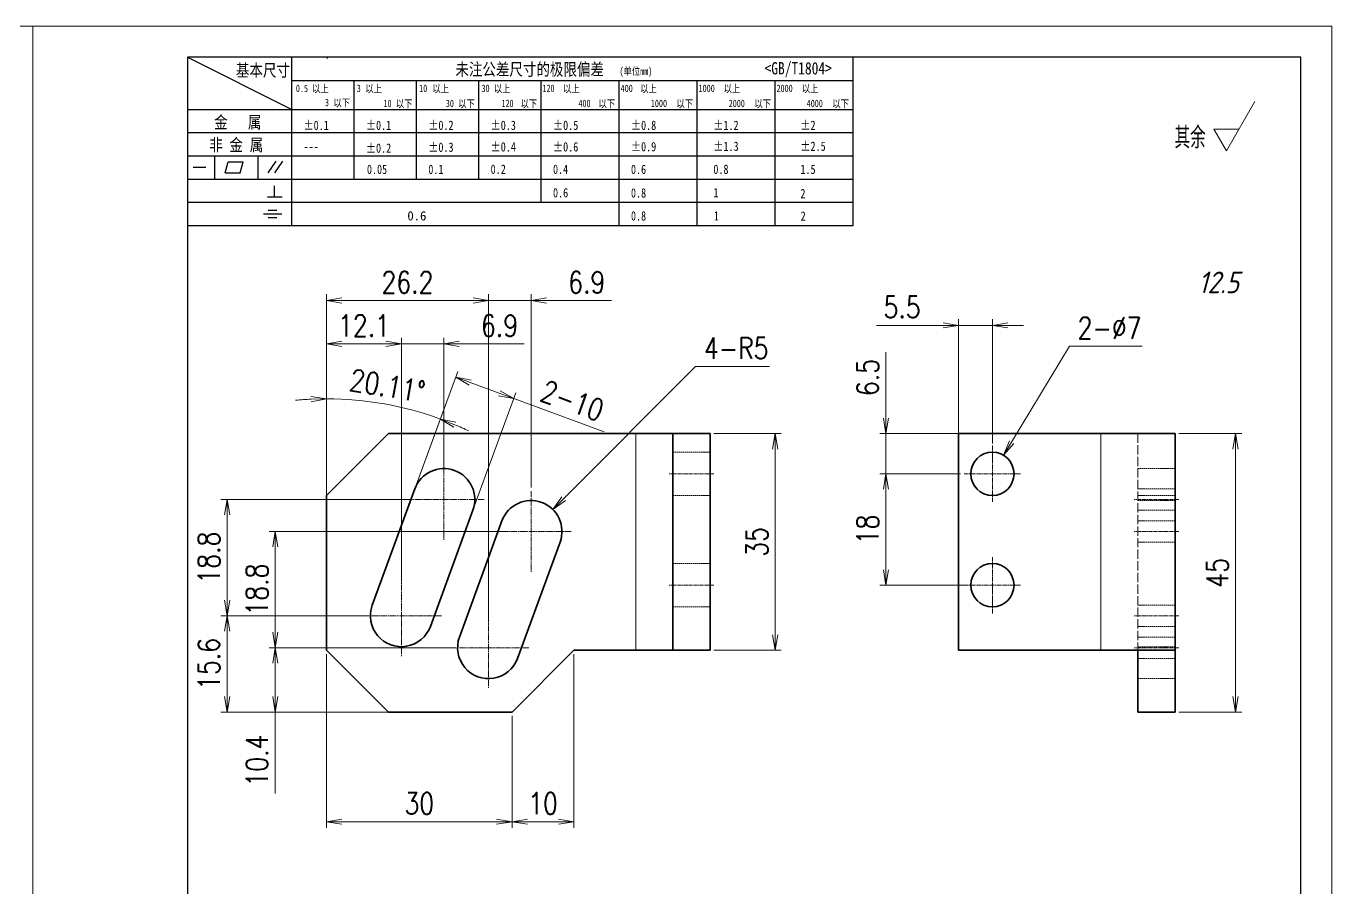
# Model space of a CAD drawing. Header units: millimetres. Extents: x 1333 to 106363, y -60675 to -5704.
# Drawn here: x 2599.1 to 2810.2, y -60146.7 to -60007.5 of the extents above; entities that cross this region are included whole.
import ezdxf
from ezdxf.enums import TextEntityAlignment as Align

# ---------------------------------------------------------------- set-up
doc = ezdxf.new("R2010")
doc.units = ezdxf.units.MM
doc.header["$LTSCALE"] = 0.5
for name, pattern in [('AM_ISO02W050x2', [3.75, 3, -0.75]), ('AM_ISO08W050x2', [9, 6, -0.75, 1.5, -0.75]), ('DOT2', [0.125, 0, -0.125])]:
    doc.linetypes.add(name, pattern=pattern)
for name, color, linetype, lineweight in [('中心线', 2, 'AM_ISO08W050x2', 18), ('图框', 7, 'Continuous', 18), ('标注线', 3, 'Continuous', 18), ('粗实线', 7, 'Continuous', 35), ('虚线', 1, 'AM_ISO02W050x2', 18)]:
    doc.layers.add(name, color=color, linetype=linetype, lineweight=lineweight)
doc.layers.add('图框文字', color=7, linetype='Continuous')
doc.layers.add('打印-禁用', color=7, linetype='Continuous', lineweight=15, plot=False)
doc.styles.add('DIM', font='romans.shx', dxfattribs={"width": 0.8, "bigfont": 'bigfont.shx'})
doc.styles.add('国标', font='simfang.ttf', dxfattribs={"width": 0.8})
doc.styles.add('机械长仿宋', font='gbenor.shx', dxfattribs={"height": 1, "bigfont": 'gbcbig.shx'})
doc.dimstyles.new('DEH 1-1', dxfattribs={"dimtxt": 3.5, "dimasz": 2.5, "dimexe": 1, "dimexo": 0.625, "dimgap": 1.2, "dimtad": 1, "dimtoh": 1, "dimdsep": 46, "dimtxsty": 'DIM', "dimblk": 'OPEN', "dimcen": 0, "dimclrd": 8, "dimclre": 8, "dimclrt": 2, "dimazin": 2, "dimtfac": 0.5, "dimtmove": 0, "dimatfit": 3, "dimldrblk": 'OPEN', "dimfxl": 1, "dimtolj": 2, "dimlwd": 18, "dimlwe": 18, "dimarcsym": 0})
doc.dimstyles.new('DEH 1-1$0', dxfattribs={"dimtxt": 3.5, "dimasz": 2.5, "dimexe": 1, "dimexo": 0.625, "dimgap": 1.2, "dimtad": 1, "dimzin": 9, "dimdsep": 46, "dimtxsty": 'DIM', "dimblk": 'OPEN', "dimcen": 0, "dimclrd": 8, "dimclre": 8, "dimclrt": 2, "dimazin": 2, "dimtfac": 0.5, "dimtmove": 0, "dimatfit": 3, "dimldrblk": 'OPEN', "dimfxl": 1, "dimtolj": 2, "dimlwd": 18, "dimlwe": 18, "dimarcsym": 0})
doc.dimstyles.new('DEH 1-1$3', dxfattribs={"dimtxt": 3.5, "dimasz": 2.5, "dimexe": 1, "dimexo": 0.625, "dimgap": 1.2, "dimtad": 1, "dimtoh": 1, "dimdsep": 46, "dimtxsty": 'DIM', "dimblk": 'OPEN', "dimcen": 0, "dimclrd": 8, "dimclre": 8, "dimclrt": 2, "dimazin": 2, "dimtfac": 0.5, "dimtofl": 0, "dimtmove": 0, "dimatfit": 3, "dimldrblk": 'OPEN', "dimfxl": 1, "dimtolj": 2, "dimlwd": 18, "dimlwe": 18, "dimarcsym": 0})
doc.dimstyles.new('DEH 1-1$4', dxfattribs={"dimtxt": 3.5, "dimasz": 2.5, "dimexe": 1, "dimexo": 0.625, "dimgap": 1.2, "dimtad": 1, "dimtoh": 1, "dimdsep": 46, "dimtxsty": 'DIM', "dimblk": 'OPEN', "dimcen": 0, "dimclrd": 8, "dimclre": 8, "dimclrt": 2, "dimazin": 2, "dimtfac": 0.5, "dimtofl": 0, "dimtmove": 0, "dimatfit": 3, "dimldrblk": 'OPEN', "dimfxl": 1, "dimtolj": 2, "dimlwd": 18, "dimlwe": 18, "dimarcsym": 0})

# ---------------------------------------------------------------- blocks, each defined once
blk = doc.blocks.new('GZDEH零件A4图框V01版')
at = {"layer": '图框文字', "linetype": 'Continuous'}
for p, q in [((25, 292), (25, 13.5)), ((205, 292), (25, 292)), ((205, 13.5), (205, 292))]:
    blk.add_line(p, q, dxfattribs=at)
at = {"layer": '图框文字', "color": 9}
for p, q in [((25, 292), (41.88, 283.54)), ((41.88, 264.79), (41.88, 292)), ((47.66, 291.75), (47.66, 292)), ((132.6, 264.79), (132.6, 292)), ((41.88, 288.22), (132.6, 288.22)), ((51.96, 272.29), (51.96, 288.22)), ((62.04, 272.29), (62.04, 288.22)), ((72.12, 272.29), (72.12, 288.22)), ((82.2, 268.54), (82.2, 288.22)), ((94.8, 264.79), (94.8, 288.22)), ((107.4, 264.79), (107.4, 288.22)), ((120, 264.79), (120, 288.22)), ((25, 283.54), (132.6, 283.54)), ((25, 279.79), (132.6, 279.79)), ((25, 276.04), (132.6, 276.04)), ((29.43, 272.34), (29.43, 276.04)), ((31.1, 273.3), (31.58, 275.09)), ((31.58, 275.09), (33.99, 275.09)), ((33.51, 273.3), (33.99, 275.09)), ((36.42, 272.34), (36.42, 276.04)), ((38.03, 273.3), (39.36, 275.16)), ((39.11, 273.3), (40.45, 275.16)), ((25, 272.29), (132.6, 272.29)), ((25.94, 274.19), (28, 274.19)), ((31.1, 273.3), (33.51, 273.3)), ((39.09, 269.41), (39.09, 271.18)), ((25, 268.54), (132.6, 268.54)), ((37.93, 269.41), (40.32, 269.41)), ((37.3, 266.69), (40.28, 266.69)), ((38.08, 267.29), (39.43, 267.29)), ((38.08, 266.09), (39.44, 266.09)), ((25, 264.79), (132.6, 264.79))]:
    blk.add_line(p, q, dxfattribs=at)
at = {"layer": '打印-禁用', "linetype": 'Continuous'}
for p, q in [((0, 297), (0, 0)), ((210, 297), (0, 297)), ((210, 297), (210, 0))]:
    blk.add_line(p, q, dxfattribs=at)
at = {"layer": '图框文字', "color": 9, "style": '国标', "width": 0.8}
for s, height, p in [('未注公差尺寸的极限偏差', 2, (68.32, 289.02)), ('<GB/T1804>', 2, (118.29, 289.19)), ('基本尺寸', 2, (32.84, 288.88)), ('30', 1.2, (72.55, 286.35)), ('金   属', 2, (29.33, 280.48)), ('±0.1', 1.5, (43.78, 280.23)), ('±0.1', 1.5, (53.86, 280.23)), ('±0.2', 1.5, (63.94, 280.23)), ('±0.3', 1.5, (74.02, 280.23)), ('±0.5', 1.5, (84.1, 280.23)), ('±0.8', 1.5, (96.7, 280.23)), ('±1.2', 1.5, (110.02, 280.23)), ('±2', 1.5, (124.09, 280.23)), ('非 金 属', 2, (28.53, 276.82)), ('---', 1.5, (43.78, 276.81)), ('±0.2', 1.5, (53.86, 276.54)), ('±0.3', 1.5, (63.94, 276.69)), ('±0.4', 1.5, (74.02, 276.75)), ('±0.6', 1.5, (84.1, 276.75)), ('±0.9', 1.5, (96.7, 276.78)), ('±1.3', 1.5, (110.02, 276.84)), ('±2.5', 1.5, (124.09, 276.85)), ('0.1', 1.5, (63.94, 273.12)), ('0.2', 1.5, (74.02, 273.13)), ('0.4', 1.5, (84.1, 273.13)), ('0.6', 1.5, (96.7, 273.11)), ('0.8', 1.5, (110.02, 273.13)), ('1.5', 1.5, (124.09, 273.12)), ('0.6', 1.5, (84.1, 269.33)), ('0.8', 1.5, (96.7, 269.3)), ('1', 1.5, (110.02, 269.34)), ('2', 1.5, (124.09, 269.2)), ('0.8', 1.5, (96.7, 265.59)), ('1', 1.5, (110.1, 265.6)), ('2', 1.5, (124.13, 265.57))]:
    blk.add_text(s, height=height, dxfattribs=at).set_placement(p)
at = {"layer": '图框文字', "color": 9, "lineweight": 15, "style": '国标', "width": 0.8}
for s, p in [('0.5', (42.54, 286.35)), ('以上', (45.15, 286.3)), ('3', (52.39, 286.35)), ('以上', (53.76, 286.3)), ('10', (62.47, 286.35)), ('以上', (64.6, 286.3)), ('以上', (74.53, 286.3)), ('120', (82.39, 286.35)), ('以上', (85.72, 286.3)), ('400', (95.03, 286.35)), ('以上', (98.19, 286.3)), ('1000', (107.63, 286.35)), ('以上', (111.67, 286.3)), ('2000', (120.23, 286.35)), ('以上', (124.31, 286.3)), ('3', (47.24, 284.06)), ('以下', (48.61, 284.01)), ('10', (56.7, 283.92)), ('以下', (58.69, 283.87)), ('30', (66.78, 283.92)), ('以下', (68.77, 283.87)), ('120', (75.77, 283.92)), ('以下', (78.85, 283.87)), ('400', (88.21, 283.92)), ('以下', (91.45, 283.87)), ('1000', (99.92, 283.92)), ('以下', (104.05, 283.87)), ('2000', (112.5, 283.92)), ('以下', (116.65, 283.87)), ('4000', (125.1, 283.92)), ('以下', (129.25, 283.87))]:
    blk.add_text(s, height=1.2, dxfattribs=at).set_placement(p)
at = {"layer": '图框文字', "color": 9, "lineweight": 13, "style": '国标'}
blk.add_text('0.6', height=1.5, dxfattribs=at).set_placement((60.56, 265.61))
at = {"layer": '图框文字', "color": 9, "lineweight": 15, "insert": (94.85, 290.31), "char_height": 1.2, "width": 8.7957, "attachment_point": 1, "style": '国标'}
blk.add_mtext('(单位mm)', dxfattribs=at)
at = {"layer": '图框文字', "color": 9, "insert": (54.02, 273.09), "char_height": 1.5, "attachment_point": 7, "style": '国标'}
blk.add_mtext_dynamic_manual_height_columns('0.05', width=5.1982, gutter_width=12.5, heights=[0], dxfattribs=at)
blk = doc.blocks.new('DEH A4')
at = {"layer": '图框'}
blk.add_blockref('GZDEH零件A4图框V01版', (0, 0), dxfattribs=at)
blk = doc.blocks.new('FINISHER_TR')
at = {"layer": '标注线'}
for p, q in [((0, 0), (4.62, 8)), ((-2.02, 3.5), (0, 0)), ((2.02, 3.5), (-2.02, 3.5))]:
    blk.add_line(p, q, dxfattribs=at)
at = {"layer": '标注线', "color": 2, "style": '机械长仿宋', "oblique": 15}
blk.add_attdef('0.0', text='', height=3.5, dxfattribs=at).set_placement((2.03, -24.04), align=Align.BOTTOM_RIGHT)
blk = doc.blocks.new('其余12.5')
at = {"layer": '标注线'}
blk.add_blockref('FINISHER_TR', (0, 0), dxfattribs=at).add_auto_attribs({'0.0': '12.5'})
at = {"layer": '标注线', "color": 7, "linetype": 'DOT2', "style": '机械长仿宋'}
blk.add_text('其余', height=3.5, dxfattribs=at).set_placement((-8.38, 0.4))
blk = doc.blocks.new('_Open')
at = {"color": 0, "linetype": 'ByBlock', "lineweight": -2}
for p, q in [((-1, 0.167), (0, 0)), ((-1, -0.167), (0, 0)), ((0, 0), (-1, 0))]:
    blk.add_line(p, q, dxfattribs=at)
blk = doc.blocks.new('*D22')
at = {"layer": 'Defpoints', "color": 0, "transparency": 16777216}
for p in [(2647.65, -60108.35), (2677.65, -60118.35), (2647.65, -60136.06)]:
    blk.add_point(p, dxfattribs=at)
at = {"layer": '标注线', "color": 8, "lineweight": 18, "transparency": 16777216}
for p, q in [((2647.65, -60108.97), (2647.65, -60137.06)), ((2677.65, -60118.97), (2677.65, -60137.06)), ((2675.15, -60136.06), (2650.15, -60136.06))]:
    blk.add_line(p, q, dxfattribs=at)
at = {"layer": '标注线', "color": 8, "lineweight": 18, "transparency": 16777216, "xscale": 2.5, "yscale": 2.5, "zscale": 2.5, "rotation": 180}
blk.add_blockref('_Open', (2647.65, -60136.06), dxfattribs=at)
at = {"layer": '标注线', "color": 8, "lineweight": 18, "transparency": 16777216, "xscale": 2.5, "yscale": 2.5, "zscale": 2.5}
blk.add_blockref('_Open', (2677.65, -60136.06), dxfattribs=at)
at = {"layer": '标注线', "color": 2, "transparency": 16777216, "insert": (2662.65, -60133.11), "char_height": 3.5, "attachment_point": 5, "style": 'DIM'}
blk.add_mtext('\\A2;30', dxfattribs=at)
blk = doc.blocks.new('*D23')
at = {"layer": 'Defpoints', "color": 0, "transparency": 16777216}
for p in [(2687.65, -60108.35), (2677.65, -60118.35), (2687.65, -60136.06)]:
    blk.add_point(p, dxfattribs=at)
at = {"layer": '标注线', "color": 8, "lineweight": 18, "transparency": 16777216}
for p, q in [((2687.65, -60108.97), (2687.65, -60137.06)), ((2677.65, -60118.97), (2677.65, -60137.06)), ((2680.15, -60136.06), (2685.15, -60136.06))]:
    blk.add_line(p, q, dxfattribs=at)
at = {"layer": '标注线', "color": 8, "lineweight": 18, "transparency": 16777216, "xscale": 2.5, "yscale": 2.5, "zscale": 2.5, "rotation": 180}
blk.add_blockref('_Open', (2677.65, -60136.06), dxfattribs=at)
at = {"layer": '标注线', "color": 8, "lineweight": 18, "transparency": 16777216, "xscale": 2.5, "yscale": 2.5, "zscale": 2.5}
blk.add_blockref('_Open', (2687.65, -60136.06), dxfattribs=at)
at = {"layer": '标注线', "color": 2, "transparency": 16777216, "insert": (2682.65, -60133.11), "char_height": 3.5, "attachment_point": 5, "style": 'DIM'}
blk.add_mtext('\\A2;10', dxfattribs=at)
blk = doc.blocks.new('*D24')
at = {"layer": 'Defpoints', "color": 0, "transparency": 16777216}
for p in [(2709.65, -60073.35), (2720.17, -60073.35), (2709.65, -60108.35)]:
    blk.add_point(p, dxfattribs=at)
at = {"layer": '标注线', "color": 8, "lineweight": 18, "transparency": 16777216}
for p, q in [((2710.27, -60073.35), (2721.17, -60073.35)), ((2720.17, -60105.85), (2720.17, -60075.85)), ((2710.27, -60108.35), (2721.17, -60108.35))]:
    blk.add_line(p, q, dxfattribs=at)
at = {"layer": '标注线', "color": 8, "lineweight": 18, "transparency": 16777216, "xscale": 2.5, "yscale": 2.5, "zscale": 2.5}
for p, rotation in [((2720.17, -60073.35), 90), ((2720.17, -60108.35), 270)]:
    blk.add_blockref('_Open', p, dxfattribs=dict(at, rotation=rotation))
at = {"layer": '标注线', "color": 2, "transparency": 16777216, "insert": (2717.22, -60090.85), "char_height": 3.5, "attachment_point": 5, "rotation": 90, "style": 'DIM'}
blk.add_mtext('\\A2;35', dxfattribs=at)
blk = doc.blocks.new('*D25')
at = {"layer": 'Defpoints', "color": 0, "transparency": 16777216}
for p in [(2738.08, -60073.35), (2750.74, -60073.35), (2750.74, -60079.85)]:
    blk.add_point(p, dxfattribs=at)
at = {"layer": '标注线', "color": 8, "lineweight": 18, "transparency": 16777216}
for p, q in [((2738.08, -60070.85), (2738.08, -60060.21)), ((2750.11, -60073.35), (2737.08, -60073.35)), ((2738.08, -60079.85), (2738.08, -60073.35)), ((2750.11, -60079.85), (2737.08, -60079.85)), ((2738.08, -60082.35), (2738.08, -60084.85))]:
    blk.add_line(p, q, dxfattribs=at)
at = {"layer": '标注线', "color": 8, "lineweight": 18, "transparency": 16777216, "xscale": 2.5, "yscale": 2.5, "zscale": 2.5}
for p, rotation in [((2738.08, -60073.35), 270), ((2738.08, -60079.85), 90)]:
    blk.add_blockref('_Open', p, dxfattribs=dict(at, rotation=rotation))
at = {"layer": '标注线', "color": 2, "transparency": 16777216, "insert": (2735.13, -60064.28), "char_height": 3.5, "attachment_point": 5, "rotation": 90, "style": 'DIM'}
blk.add_mtext('\\A2;6.5', dxfattribs=at)
blk = doc.blocks.new('*D26')
at = {"layer": 'Defpoints', "color": 0, "transparency": 16777216}
for p in [(2750.74, -60079.85), (2738.08, -60097.85), (2751.79, -60097.85)]:
    blk.add_point(p, dxfattribs=at)
at = {"layer": '标注线', "color": 8, "lineweight": 18, "transparency": 16777216}
for p, q in [((2750.11, -60079.85), (2737.08, -60079.85)), ((2738.08, -60082.35), (2738.08, -60095.35)), ((2751.16, -60097.85), (2737.08, -60097.85))]:
    blk.add_line(p, q, dxfattribs=at)
at = {"layer": '标注线', "color": 8, "lineweight": 18, "transparency": 16777216, "xscale": 2.5, "yscale": 2.5, "zscale": 2.5}
for p, rotation in [((2738.08, -60079.85), 90), ((2738.08, -60097.85), 270)]:
    blk.add_blockref('_Open', p, dxfattribs=dict(at, rotation=rotation))
at = {"layer": '标注线', "color": 2, "transparency": 16777216, "insert": (2735.13, -60088.85), "char_height": 3.5, "attachment_point": 5, "rotation": 90, "style": 'DIM'}
blk.add_mtext('\\A2;18', dxfattribs=at)
blk = doc.blocks.new('*D27')
at = {"layer": 'Defpoints', "color": 0, "transparency": 16777216}
for p in [(2749.82, -60055.87), (2749.82, -60074.59), (2755.29, -60075.57)]:
    blk.add_point(p, dxfattribs=at)
at = {"layer": '标注线', "color": 8, "lineweight": 18, "transparency": 16777216}
for p, q in [((2747.32, -60055.87), (2736.55, -60055.87)), ((2749.82, -60073.96), (2749.82, -60054.87)), ((2755.29, -60055.87), (2749.82, -60055.87)), ((2755.29, -60074.95), (2755.29, -60054.87)), ((2757.79, -60055.87), (2760.29, -60055.87))]:
    blk.add_line(p, q, dxfattribs=at)
at = {"layer": '标注线', "color": 8, "lineweight": 18, "transparency": 16777216, "xscale": 2.5, "yscale": 2.5, "zscale": 2.5}
blk.add_blockref('_Open', (2749.82, -60055.87), dxfattribs=at)
at = {"layer": '标注线', "color": 8, "lineweight": 18, "transparency": 16777216, "xscale": 2.5, "yscale": 2.5, "zscale": 2.5, "rotation": 180}
blk.add_blockref('_Open', (2755.29, -60055.87), dxfattribs=at)
at = {"layer": '标注线', "color": 2, "transparency": 16777216, "insert": (2740.68, -60052.92), "char_height": 3.5, "attachment_point": 5, "style": 'DIM'}
blk.add_mtext('\\A2;5.5', dxfattribs=at)
blk = doc.blocks.new('*D28')
at = {"layer": 'Defpoints', "color": 0, "transparency": 16777216}
for p in [(2757.1, -60076.85), (2753.47, -60082.84)]:
    blk.add_point(p, dxfattribs=at)
at = {"layer": '标注线', "color": 8, "lineweight": 18, "transparency": 16777216}
for p, q in [((2767.76, -60059.23), (2758.39, -60074.71)), ((2779.5, -60059.23), (2767.76, -60059.23))]:
    blk.add_line(p, q, dxfattribs=at)
at = {"layer": '标注线', "color": 8, "lineweight": 18, "transparency": 16777216, "xscale": 2.5, "yscale": 2.5, "zscale": 2.5, "rotation": 238.8160555335945}
blk.add_blockref('_Open', (2757.1, -60076.85), dxfattribs=at)
at = {"layer": '标注线', "color": 2, "transparency": 16777216, "insert": (2774.23, -60056.28), "char_height": 3.5, "attachment_point": 5, "style": 'DIM'}
blk.add_mtext('\\A2;2-%%c7', dxfattribs=at)
blk = doc.blocks.new('*D29')
at = {"layer": 'Defpoints', "color": 0, "transparency": 16777216}
for p in [(2784.82, -60073.35), (2794.59, -60073.35), (2784.82, -60118.35)]:
    blk.add_point(p, dxfattribs=at)
at = {"layer": '标注线', "color": 8, "lineweight": 18, "transparency": 16777216}
for p, q in [((2785.44, -60073.35), (2795.59, -60073.35)), ((2794.59, -60115.85), (2794.59, -60075.85)), ((2785.44, -60118.35), (2795.59, -60118.35))]:
    blk.add_line(p, q, dxfattribs=at)
at = {"layer": '标注线', "color": 8, "lineweight": 18, "transparency": 16777216, "xscale": 2.5, "yscale": 2.5, "zscale": 2.5}
for p, rotation in [((2794.59, -60073.35), 90), ((2794.59, -60118.35), 270)]:
    blk.add_blockref('_Open', p, dxfattribs=dict(at, rotation=rotation))
at = {"layer": '标注线', "color": 2, "transparency": 16777216, "insert": (2791.64, -60095.85), "char_height": 3.5, "attachment_point": 5, "rotation": 90, "style": 'DIM'}
blk.add_mtext('\\A2;45', dxfattribs=at)
blk = doc.blocks.new('*D30')
at = {"layer": 'Defpoints', "color": 0, "transparency": 16777216}
for p in [(2639.37, -60107.94), (2667.33, -60107.94), (2657.65, -60118.35)]:
    blk.add_point(p, dxfattribs=at)
at = {"layer": '标注线', "color": 8, "lineweight": 18, "transparency": 16777216}
for p, q in [((2666.71, -60107.94), (2638.37, -60107.94)), ((2639.37, -60110.44), (2639.37, -60115.85)), ((2657.02, -60118.35), (2638.37, -60118.35)), ((2639.37, -60118.35), (2639.37, -60131.51))]:
    blk.add_line(p, q, dxfattribs=at)
at = {"layer": '标注线', "color": 8, "lineweight": 18, "transparency": 16777216, "xscale": 2.5, "yscale": 2.5, "zscale": 2.5}
for p, rotation in [((2639.37, -60107.94), 90), ((2639.37, -60118.35), 270)]:
    blk.add_blockref('_Open', p, dxfattribs=dict(at, rotation=rotation))
at = {"layer": '标注线', "color": 2, "transparency": 16777216, "insert": (2636.42, -60126.18), "char_height": 3.5, "attachment_point": 5, "rotation": 90, "style": 'DIM'}
blk.add_mtext('\\A2;10.4', dxfattribs=at)
blk = doc.blocks.new('*D31')
at = {"layer": 'Defpoints', "color": 0, "transparency": 16777216}
for p in [(2639.37, -60089.16), (2676.59, -60089.16), (2668.83, -60107.94)]:
    blk.add_point(p, dxfattribs=at)
at = {"layer": '标注线', "color": 8, "lineweight": 18, "transparency": 16777216}
for p, q in [((2675.96, -60089.16), (2638.37, -60089.16)), ((2639.37, -60105.44), (2639.37, -60091.66)), ((2668.21, -60107.94), (2638.37, -60107.94))]:
    blk.add_line(p, q, dxfattribs=at)
at = {"layer": '标注线', "color": 8, "lineweight": 18, "transparency": 16777216, "xscale": 2.5, "yscale": 2.5, "zscale": 2.5}
for p, rotation in [((2639.37, -60089.16), 90), ((2639.37, -60107.94), 270)]:
    blk.add_blockref('_Open', p, dxfattribs=dict(at, rotation=rotation))
at = {"layer": '标注线', "color": 2, "transparency": 16777216, "insert": (2636.42, -60098.55), "char_height": 3.5, "attachment_point": 5, "rotation": 90, "style": 'DIM'}
blk.add_mtext('\\A2;18.8', dxfattribs=at)
blk = doc.blocks.new('*D32')
at = {"layer": 'Defpoints', "color": 0, "transparency": 16777216}
for p in [(2653.25, -60102.78), (2631.58, -60118.35), (2659.11, -60118.35)]:
    blk.add_point(p, dxfattribs=at)
at = {"layer": '标注线', "color": 8, "lineweight": 18, "transparency": 16777216}
for p, q in [((2652.62, -60102.78), (2630.58, -60102.78)), ((2631.58, -60105.28), (2631.58, -60115.85)), ((2658.49, -60118.35), (2630.58, -60118.35))]:
    blk.add_line(p, q, dxfattribs=at)
at = {"layer": '标注线', "color": 8, "lineweight": 18, "transparency": 16777216, "xscale": 2.5, "yscale": 2.5, "zscale": 2.5}
for p, rotation in [((2631.58, -60102.78), 90), ((2631.58, -60118.35), 270)]:
    blk.add_blockref('_Open', p, dxfattribs=dict(at, rotation=rotation))
at = {"layer": '标注线', "color": 2, "transparency": 16777216, "insert": (2628.63, -60110.56), "char_height": 3.5, "attachment_point": 5, "rotation": 90, "style": 'DIM'}
blk.add_mtext('\\A2;15.6', dxfattribs=at)
blk = doc.blocks.new('*D33')
at = {"layer": 'Defpoints', "color": 0, "transparency": 16777216}
for p in [(2631.58, -60084), (2661.3, -60084), (2654.75, -60102.78)]:
    blk.add_point(p, dxfattribs=at)
at = {"layer": '标注线', "color": 8, "lineweight": 18, "transparency": 16777216}
for p, q in [((2660.67, -60084), (2630.58, -60084)), ((2631.58, -60100.28), (2631.58, -60086.5)), ((2654.12, -60102.78), (2630.58, -60102.78))]:
    blk.add_line(p, q, dxfattribs=at)
at = {"layer": '标注线', "color": 8, "lineweight": 18, "transparency": 16777216, "xscale": 2.5, "yscale": 2.5, "zscale": 2.5}
for p, rotation in [((2631.58, -60084), 90), ((2631.58, -60102.78), 270)]:
    blk.add_blockref('_Open', p, dxfattribs=dict(at, rotation=rotation))
at = {"layer": '标注线', "color": 2, "transparency": 16777216, "insert": (2628.63, -60093.39), "char_height": 3.5, "attachment_point": 5, "rotation": 90, "style": 'DIM'}
blk.add_mtext('\\A2;18.8', dxfattribs=at)
blk = doc.blocks.new('*D34')
at = {"layer": 'Defpoints', "color": 0, "transparency": 16777216}
for p in [(2647.65, -60058.86), (2647.65, -60084), (2659.75, -60097.33)]:
    blk.add_point(p, dxfattribs=at)
at = {"layer": '标注线', "color": 8, "lineweight": 18, "transparency": 16777216}
for p, q in [((2647.65, -60083.38), (2647.65, -60057.86)), ((2659.75, -60096.7), (2659.75, -60057.86)), ((2657.25, -60058.86), (2650.15, -60058.86))]:
    blk.add_line(p, q, dxfattribs=at)
at = {"layer": '标注线', "color": 8, "lineweight": 18, "transparency": 16777216, "xscale": 2.5, "yscale": 2.5, "zscale": 2.5, "rotation": 180}
blk.add_blockref('_Open', (2647.65, -60058.86), dxfattribs=at)
at = {"layer": '标注线', "color": 8, "lineweight": 18, "transparency": 16777216, "xscale": 2.5, "yscale": 2.5, "zscale": 2.5}
blk.add_blockref('_Open', (2659.75, -60058.86), dxfattribs=at)
at = {"layer": '标注线', "color": 2, "transparency": 16777216, "insert": (2653.7, -60055.91), "char_height": 3.5, "attachment_point": 5, "style": 'DIM'}
blk.add_mtext('\\A2;12.1', dxfattribs=at)
blk = doc.blocks.new('*D35')
at = {"layer": 'Defpoints', "color": 0, "transparency": 16777216}
for p in [(2666.62, -60058.86), (2666.62, -60079.87), (2659.75, -60097.45)]:
    blk.add_point(p, dxfattribs=at)
at = {"layer": '标注线', "color": 8, "lineweight": 18, "transparency": 16777216}
for p, q in [((2659.75, -60096.83), (2659.75, -60057.86)), ((2666.62, -60079.24), (2666.62, -60057.86)), ((2657.25, -60058.86), (2654.75, -60058.86)), ((2659.75, -60058.86), (2666.62, -60058.86)), ((2669.12, -60058.86), (2679.62, -60058.86))]:
    blk.add_line(p, q, dxfattribs=at)
at = {"layer": '标注线', "color": 8, "lineweight": 18, "transparency": 16777216, "xscale": 2.5, "yscale": 2.5, "zscale": 2.5}
blk.add_blockref('_Open', (2659.75, -60058.86), dxfattribs=at)
at = {"layer": '标注线', "color": 8, "lineweight": 18, "transparency": 16777216, "xscale": 2.5, "yscale": 2.5, "zscale": 2.5, "rotation": 180}
blk.add_blockref('_Open', (2666.62, -60058.86), dxfattribs=at)
at = {"layer": '标注线', "color": 2, "transparency": 16777216, "insert": (2675.62, -60055.91), "char_height": 3.5, "attachment_point": 5, "style": 'DIM'}
blk.add_mtext('\\A2;6.9', dxfattribs=at)
blk = doc.blocks.new('*D36')
at = {"layer": 'Defpoints', "color": 0, "transparency": 16777216}
for p in [(2673.83, -60051.85), (2647.65, -60084), (2673.83, -60103.86)]:
    blk.add_point(p, dxfattribs=at)
at = {"layer": '标注线', "color": 8, "lineweight": 18, "transparency": 16777216}
for p, q in [((2647.65, -60083.38), (2647.65, -60050.85)), ((2650.15, -60051.85), (2671.33, -60051.85)), ((2673.83, -60103.23), (2673.83, -60050.85))]:
    blk.add_line(p, q, dxfattribs=at)
at = {"layer": '标注线', "color": 8, "lineweight": 18, "transparency": 16777216, "xscale": 2.5, "yscale": 2.5, "zscale": 2.5, "rotation": 180}
blk.add_blockref('_Open', (2647.65, -60051.85), dxfattribs=at)
at = {"layer": '标注线', "color": 8, "lineweight": 18, "transparency": 16777216, "xscale": 2.5, "yscale": 2.5, "zscale": 2.5}
blk.add_blockref('_Open', (2673.83, -60051.85), dxfattribs=at)
at = {"layer": '标注线', "color": 2, "transparency": 16777216, "insert": (2660.74, -60048.9), "char_height": 3.5, "attachment_point": 5, "style": 'DIM'}
blk.add_mtext('\\A2;26.2', dxfattribs=at)
blk = doc.blocks.new('*D37')
at = {"layer": 'Defpoints', "color": 0, "transparency": 16777216}
for p in [(2680.71, -60051.85), (2680.71, -60082.66), (2673.83, -60103.23)]:
    blk.add_point(p, dxfattribs=at)
at = {"layer": '标注线', "color": 8, "lineweight": 18, "transparency": 16777216}
for p, q in [((2671.33, -60051.85), (2668.83, -60051.85)), ((2673.83, -60102.61), (2673.83, -60050.85)), ((2673.83, -60051.85), (2680.71, -60051.85)), ((2680.71, -60082.04), (2680.71, -60050.85)), ((2683.21, -60051.85), (2693.71, -60051.85))]:
    blk.add_line(p, q, dxfattribs=at)
at = {"layer": '标注线', "color": 8, "lineweight": 18, "transparency": 16777216, "xscale": 2.5, "yscale": 2.5, "zscale": 2.5}
blk.add_blockref('_Open', (2673.83, -60051.85), dxfattribs=at)
at = {"layer": '标注线', "color": 8, "lineweight": 18, "transparency": 16777216, "xscale": 2.5, "yscale": 2.5, "zscale": 2.5, "rotation": 180}
blk.add_blockref('_Open', (2680.71, -60051.85), dxfattribs=at)
at = {"layer": '标注线', "color": 2, "transparency": 16777216, "insert": (2689.71, -60048.9), "char_height": 3.5, "attachment_point": 5, "style": 'DIM'}
blk.add_mtext('\\A2;6.9', dxfattribs=at)
blk = doc.blocks.new('*D38')
at = {"layer": 'Defpoints', "color": 0, "transparency": 16777216}
for p in [(2684.24, -60085.62), (2680.71, -60089.16)]:
    blk.add_point(p, dxfattribs=at)
at = {"layer": '标注线', "color": 8, "lineweight": 18, "transparency": 16777216}
for p, q in [((2707.28, -60062.5), (2686, -60083.85)), ((2719.28, -60062.5), (2707.28, -60062.5))]:
    blk.add_line(p, q, dxfattribs=at)
at = {"layer": '标注线', "color": 8, "lineweight": 18, "transparency": 16777216, "xscale": 2.5, "yscale": 2.5, "zscale": 2.5, "rotation": 225.1076580108174}
blk.add_blockref('_Open', (2684.24, -60085.62), dxfattribs=at)
at = {"layer": '标注线', "color": 2, "transparency": 16777216, "insert": (2713.88, -60059.55), "char_height": 3.5, "attachment_point": 5, "style": 'DIM'}
blk.add_mtext('\\A2;{\\Fromans,bigfont|c134;4-}R5', dxfattribs=at)
blk = doc.blocks.new('*D39')
at = {"layer": 'Defpoints', "color": 0, "transparency": 16777216}
for p in [(2677.92, -60067.7), (2661.93, -60082.28), (2671.32, -60085.72)]:
    blk.add_point(p, dxfattribs=at)
at = {"layer": '标注线', "color": 8, "lineweight": 18, "transparency": 16777216}
for p, q in [((2662.14, -60081.7), (2668.87, -60063.33)), ((2670.88, -60065.12), (2675.57, -60066.84)), ((2671.53, -60085.14), (2678.26, -60066.76)), ((2677.92, -60067.7), (2692.54, -60073.06))]:
    blk.add_line(p, q, dxfattribs=at)
at = {"layer": '标注线', "color": 8, "lineweight": 18, "transparency": 16777216, "xscale": 2.5, "yscale": 2.5, "zscale": 2.5}
for p, rotation in [((2668.53, -60064.26), 159.8888529048326), ((2677.92, -60067.7), 339.8888529048326)]:
    blk.add_blockref('_Open', p, dxfattribs=dict(at, rotation=rotation))
at = {"layer": '标注线', "color": 2, "transparency": 16777216, "insert": (2687.41, -60068.04), "char_height": 3.5, "attachment_point": 5, "rotation": 339.8889, "style": 'DIM'}
blk.add_mtext('\\A2;{\\Fromans,bigfont|c134;2-}10', dxfattribs=at)
blk = doc.blocks.new('*D40')
at = {"layer": 'Defpoints', "color": 0, "transparency": 16777216}
for p in [(2660.07, -60069.19), (2647.65, -60083.35), (2661.93, -60082.28), (2655.05, -60101.07), (2647.65, -60108.35)]:
    blk.add_point(p, dxfattribs=at)
at = {"layer": '标注线', "color": 8, "lineweight": 18, "transparency": 16777216}
for p, q in [((2647.65, -60082.72), (2647.65, -60066.73)), ((2662.14, -60081.7), (2666.41, -60070.06))]:
    blk.add_line(p, q, dxfattribs=at)
for start, end in [(92.6747, 95.3494), (69.8889, 90), (64.5395, 67.2142)]:
    blk.add_arc((2647.65, -60121.29), 53.56, start, end, dxfattribs=at)
at = {"layer": '标注线', "color": 8, "lineweight": 18, "transparency": 16777216, "xscale": 2.5, "yscale": 2.5, "zscale": 2.5}
for p, rotation in [((2647.65, -60067.73), 1.337342427327169), ((2666.06, -60071), 158.5515104775388)]:
    blk.add_blockref('_Open', p, dxfattribs=dict(at, rotation=rotation))
at = {"layer": '标注线', "color": 2, "transparency": 16777216, "insert": (2657.51, -60065.65), "char_height": 3.5, "attachment_point": 5, "rotation": 349.9444, "style": 'DIM'}
blk.add_mtext('\\A2;20.11°', dxfattribs=at)

msp = doc.modelspace()

# ---------------------------------------------------------------- linework, layer by layer
at = {"color": 7, "lineweight": 13}
for p, q in [((2697.647, -60073.345), (2697.647, -60108.345)), ((2772.818, -60073.345), (2772.818, -60108.345))]:
    msp.add_line(p, q, dxfattribs=at)
at = {"layer": '中心线', "ltscale": 0.2275}
for p, q in [((2755.285, -60075.295), (2755.285, -60084.395)), ((2759.835, -60079.845), (2750.735, -60079.845)), ((2755.285, -60093.295), (2755.285, -60102.395)), ((2759.835, -60097.845), (2750.735, -60097.845))]:
    msp.add_line(p, q, dxfattribs=at)
at = {"layer": '中心线', "ltscale": 0.325}
for p, q in [((2666.624, -60077.504), (2666.624, -60090.504)), ((2680.71, -60082.661), (2680.71, -60095.661)), ((2673.124, -60084.004), (2660.124, -60084.004)), ((2687.21, -60089.161), (2674.21, -60089.161)), ((2659.747, -60096.284), (2659.747, -60109.284)), ((2673.833, -60101.442), (2673.833, -60114.442)), ((2666.247, -60102.784), (2653.247, -60102.784)), ((2680.333, -60107.942), (2667.333, -60107.942))]:
    msp.add_line(p, q, dxfattribs=at)
at = {"layer": '中心线', "ltscale": 0.180015}
for p, q in [((2710.247, -60079.845), (2703.047, -60079.845)), ((2785.418, -60084.004), (2778.217, -60084.004)), ((2785.418, -60089.161), (2778.217, -60089.161)), ((2710.247, -60097.845), (2703.047, -60097.845)), ((2785.418, -60102.784), (2778.217, -60102.784)), ((2785.418, -60107.942), (2778.217, -60107.942))]:
    msp.add_line(p, q, dxfattribs=at)
at = {"layer": '粗实线', "ltscale": 0.353553}
for p, q in [((2647.647, -60083.345), (2657.647, -60073.345)), ((2647.647, -60108.345), (2657.647, -60118.345)), ((2687.647, -60108.345), (2677.647, -60118.345))]:
    msp.add_line(p, q, dxfattribs=at)
at = {"layer": '粗实线'}
for p, q in [((2657.647, -60073.345), (2697.647, -60073.345)), ((2703.647, -60108.345), (2703.647, -60073.345)), ((2709.647, -60108.345), (2709.647, -60073.345)), ((2749.818, -60073.345), (2772.818, -60073.345)), ((2749.818, -60108.345), (2749.818, -60073.345)), ((2784.818, -60073.345), (2784.818, -60108.345)), ((2647.647, -60108.345), (2647.647, -60083.345)), ((2655.052, -60101.065), (2661.929, -60082.284)), ((2669.138, -60106.223), (2676.015, -60087.442)), ((2772.818, -60108.345), (2749.818, -60108.345))]:
    msp.add_line(p, q, dxfattribs=at)
at = {"layer": '粗实线', "ltscale": 0.15}
for p, q in [((2703.647, -60073.345), (2697.647, -60073.345)), ((2709.647, -60073.345), (2703.647, -60073.345)), ((2697.647, -60108.345), (2703.647, -60108.345)), ((2709.647, -60108.345), (2703.647, -60108.345)), ((2778.818, -60118.345), (2784.818, -60118.345))]:
    msp.add_line(p, q, dxfattribs=at)
at = {"layer": '粗实线', "ltscale": 0.3}
for p, q in [((2784.818, -60073.345), (2772.818, -60073.345)), ((2772.818, -60108.345), (2784.818, -60108.345))]:
    msp.add_line(p, q, dxfattribs=at)
at = {"layer": '粗实线', "ltscale": 0.5}
for p, q in [((2671.319, -60085.723), (2664.443, -60104.503)), ((2685.405, -60090.881), (2678.528, -60109.661)), ((2677.647, -60118.345), (2657.647, -60118.345))]:
    msp.add_line(p, q, dxfattribs=at)
at = {"layer": '粗实线', "ltscale": 0.25}
for p, q in [((2687.647, -60108.345), (2697.647, -60108.345)), ((2778.818, -60108.345), (2778.818, -60118.345)), ((2784.818, -60108.345), (2784.818, -60118.345))]:
    msp.add_line(p, q, dxfattribs=at)
at = {"layer": '粗实线'}
for centre in [(2755.285, -60079.845), (2755.285, -60097.845)]:
    msp.add_circle(centre, 3.5, dxfattribs=at)
for centre, start, end in [((2666.624, -60084.004), 339.88885, 159.88885), ((2680.71, -60089.161), 339.88885, 159.88885), ((2659.747, -60102.784), 159.88885, 339.88885), ((2673.833, -60107.942), 159.88885, 339.88885)]:
    msp.add_arc(centre, 5, start, end, dxfattribs=at)
at = {"layer": '虚线'}
for p, q in [((2697.647, -60073.345), (2697.647, -60108.345)), ((2772.818, -60073.345), (2772.818, -60108.345)), ((2778.818, -60073.345), (2778.818, -60108.345))]:
    msp.add_line(p, q, dxfattribs=at)
at = {"layer": '虚线', "ltscale": 0.15}
for p, q in [((2709.647, -60076.345), (2703.647, -60076.345)), ((2784.818, -60079.004), (2778.818, -60079.004)), ((2709.647, -60083.345), (2703.647, -60083.345)), ((2778.818, -60082.284), (2784.818, -60082.284)), ((2778.818, -60083.345), (2784.818, -60083.345)), ((2784.818, -60084.161), (2778.818, -60084.161)), ((2778.818, -60085.723), (2784.818, -60085.723)), ((2778.818, -60087.442), (2784.818, -60087.442)), ((2778.818, -60090.881), (2784.818, -60090.881)), ((2709.647, -60094.345), (2703.647, -60094.345)), ((2709.647, -60101.345), (2703.647, -60101.345)), ((2778.818, -60101.065), (2784.818, -60101.065)), ((2778.818, -60104.503), (2784.818, -60104.503)), ((2778.818, -60106.223), (2784.818, -60106.223)), ((2784.818, -60107.784), (2778.818, -60107.784)), ((2778.818, -60108.345), (2784.818, -60108.345)), ((2778.818, -60109.661), (2784.818, -60109.661)), ((2784.818, -60112.942), (2778.818, -60112.942))]:
    msp.add_line(p, q, dxfattribs=at)

# ---------------------------------------------------------------- block references
at = {"layer": '图框'}
for p in [(2390.164, -60304.522), (2600.164, -60304.522)]:
    msp.add_blockref('DEH A4', p, dxfattribs=at)
at = {"layer": '标注线'}
msp.add_blockref('其余12.5', (2793.108, -60027.679), dxfattribs=at)

# ---------------------------------------------------------------- dimensions: what is measured, and where the dimension line sits
for base, p1, p2, picture, middle in [((2673.833, -60051.851), (2647.647, -60084.004), (2673.833, -60103.859), '*D36', (2660.74, -60048.901)), ((2680.71, -60051.851), (2673.833, -60103.234), (2680.71, -60082.661), '*D37', (2689.71, -60048.901)), ((2749.818, -60055.865), (2755.285, -60075.57), (2749.818, -60074.589), '*D27', (2740.684, -60052.915)), ((2647.647, -60058.857), (2659.747, -60097.327), (2647.647, -60084.004), '*D34', (2653.697, -60055.907)), ((2666.624, -60058.857), (2659.747, -60097.452), (2666.624, -60079.865), '*D35', (2675.624, -60055.907))]:
    dim = msp.add_linear_dim(base=base, p1=p1, p2=p2, dimstyle='DEH 1-1$0', override={"dimdec": 1}, dxfattribs=at)
    dim.commit()
    dim.dimension.update_dxf_attribs({"geometry": picture, "text_midpoint": middle})
dim = msp.add_diameter_dim_2p(p1=(2753.473, -60082.84), p2=(2757.097, -60076.851), dimstyle='DEH 1-1$3', override={"dimpost": '2-%%c<>'}, dxfattribs=at)
dim.commit()
dim.dimension.update_dxf_attribs({"geometry": '*D28', "text_midpoint": (2774.231, -60059.227), "dimtype": 163})
dim = msp.add_radius_dim(center=(2680.71, -60089.161), mpoint=(2684.239, -60085.619), text='{\\Fromans,bigfont|c134;4-}<>', dimstyle='DEH 1-1$4', dxfattribs=at)
dim.commit()
dim.dimension.update_dxf_attribs({"geometry": '*D38', "text_midpoint": (2713.875, -60062.496), "dimtype": 164})
for base, p1, p2, picture, middle in [((2738.077, -60073.345), (2750.735, -60079.845), (2750.735, -60073.345), '*D25', (2735.127, -60064.279)), ((2720.166, -60073.345), (2709.647, -60108.345), (2709.647, -60073.345), '*D24', (2717.216, -60090.845)), ((2794.589, -60073.345), (2784.818, -60118.345), (2784.818, -60073.345), '*D29', (2791.639, -60095.845)), ((2738.077, -60097.845), (2750.735, -60079.845), (2751.785, -60097.845), '*D26', (2735.127, -60088.845))]:
    dim = msp.add_linear_dim(base=base, p1=p1, p2=p2, angle=90, dimstyle='DEH 1-1$0', dxfattribs=at)
    dim.commit()
    dim.dimension.update_dxf_attribs({"geometry": picture, "text_midpoint": middle})
dim = msp.add_angular_dim_2l(base=(2660.066, -60069.19), line1=((2647.647, -60108.345), (2647.647, -60083.345)), line2=((2655.052, -60101.065), (2661.929, -60082.284)), dimstyle='DEH 1-1', dxfattribs=at)
dim.commit()
dim.dimension.update_dxf_attribs({"geometry": '*D40', "text_midpoint": (2657.514, -60065.648)})
dim = msp.add_aligned_dim(p1=(2661.929, -60082.284), p2=(2671.319, -60085.723), distance=19.19, text='{\\Fromans,bigfont|c134;2-}<>', dimstyle='DEH 1-1$0', dxfattribs=at)
dim.commit()
dim.dimension.update_dxf_attribs({"geometry": '*D39', "text_midpoint": (2687.415, -60068.039)})
for base, p1, p2, picture, middle in [((2631.578, -60084.004), (2654.747, -60102.784), (2661.3, -60084.004), '*D33', (2628.628, -60093.394)), ((2639.373, -60089.161), (2668.833, -60107.942), (2676.586, -60089.161), '*D31', (2636.423, -60098.552)), ((2631.578, -60118.345), (2653.247, -60102.784), (2659.111, -60118.345), '*D32', (2628.628, -60110.565))]:
    dim = msp.add_linear_dim(base=base, p1=p1, p2=p2, angle=90, dimstyle='DEH 1-1$0', override={"dimdec": 1}, dxfattribs=at)
    dim.commit()
    dim.dimension.update_dxf_attribs({"geometry": picture, "text_midpoint": middle})
dim = msp.add_linear_dim(base=(2639.373, -60107.942), p1=(2657.647, -60118.345), p2=(2667.333, -60107.942), angle=90, dimstyle='DEH 1-1$0', override={"dimdec": 1}, dxfattribs=at)
dim.commit()
dim.dimension.update_dxf_attribs({"geometry": '*D30', "text_midpoint": (2639.373, -60126.179), "dimtype": 160})
for base, p2, picture, middle in [((2647.647, -60136.063), (2647.647, -60108.345), '*D22', (2662.647, -60133.113)), ((2687.647, -60136.063), (2687.647, -60108.345), '*D23', (2682.647, -60133.113))]:
    dim = msp.add_linear_dim(base=base, p1=(2677.647, -60118.345), p2=p2, dimstyle='DEH 1-1$0', dxfattribs=at)
    dim.commit()
    dim.dimension.update_dxf_attribs({"geometry": picture, "text_midpoint": middle})

doc.saveas('drawing.dxf')
